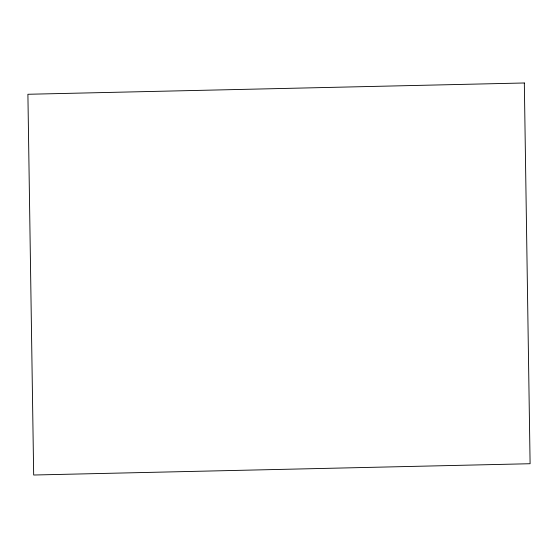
<?xml version="1.0" encoding="UTF-8"?>
<svg xmlns="http://www.w3.org/2000/svg" width="558" height="558" viewBox="0 0 558 558"><rect width="100%" height="100%" fill="white"/><g stroke="black" fill="none" stroke-linecap="round" stroke-linejoin="round"><path stroke-width="0.84" d="M524.325 82.982L27.9 94.274L33.675 475.018L530.1 463.726L524.325 82.982"/></g></svg>
